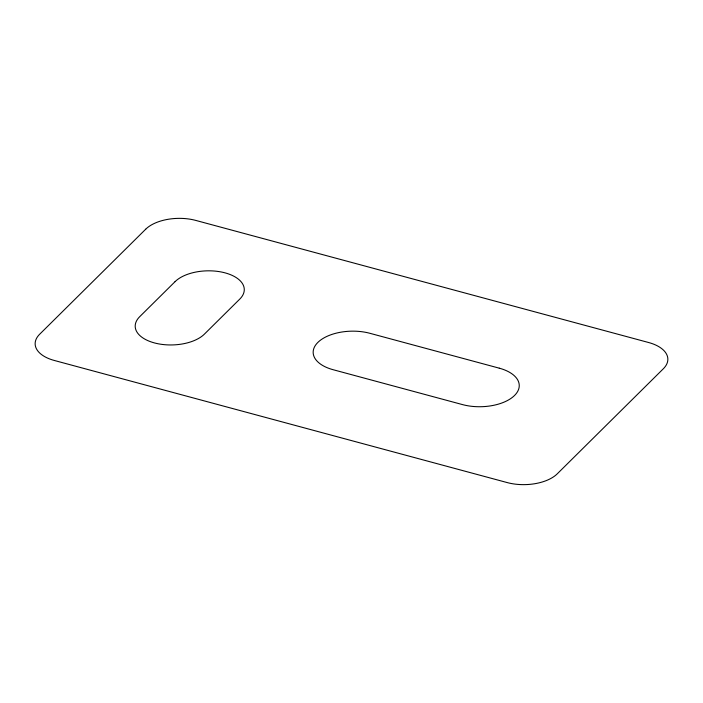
<?xml version="1.0" encoding="UTF-8"?>
<svg xmlns="http://www.w3.org/2000/svg" width="703" height="703" viewBox="0 0 703 703"><rect width="100%" height="100%" fill="white"/><g stroke="black" fill="none" stroke-linecap="round" stroke-linejoin="round"><path stroke-width="1.05" d="M145.714 229.196L39.658 334.241A36.872 19.543 -1.6 0 0 54.333 360.472L507.258 482.592A36.872 19.543 -1.6 0 0 557.286 473.804L663.342 368.759A36.872 19.543 -1.6 0 0 648.667 342.528L195.742 220.408A36.872 19.543 -1.6 0 0 145.714 229.196M175.065 281.657L139.712 316.675A36.872 19.543 -1.6 0 0 154.388 342.906A36.872 19.543 -1.6 0 0 204.415 334.118L239.767 299.1A36.872 19.543 -1.6 0 0 225.092 272.869A36.872 19.543 -1.6 0 0 175.065 281.657M499.288 368.179L369.883 333.292A38.349 20.325 -1.6 0 0 317.853 342.431A38.349 20.325 -1.6 0 0 333.117 369.708L462.521 404.603A38.349 20.325 -1.6 0 0 514.552 395.464A38.349 20.325 -1.6 0 0 499.288 368.179"/></g></svg>
